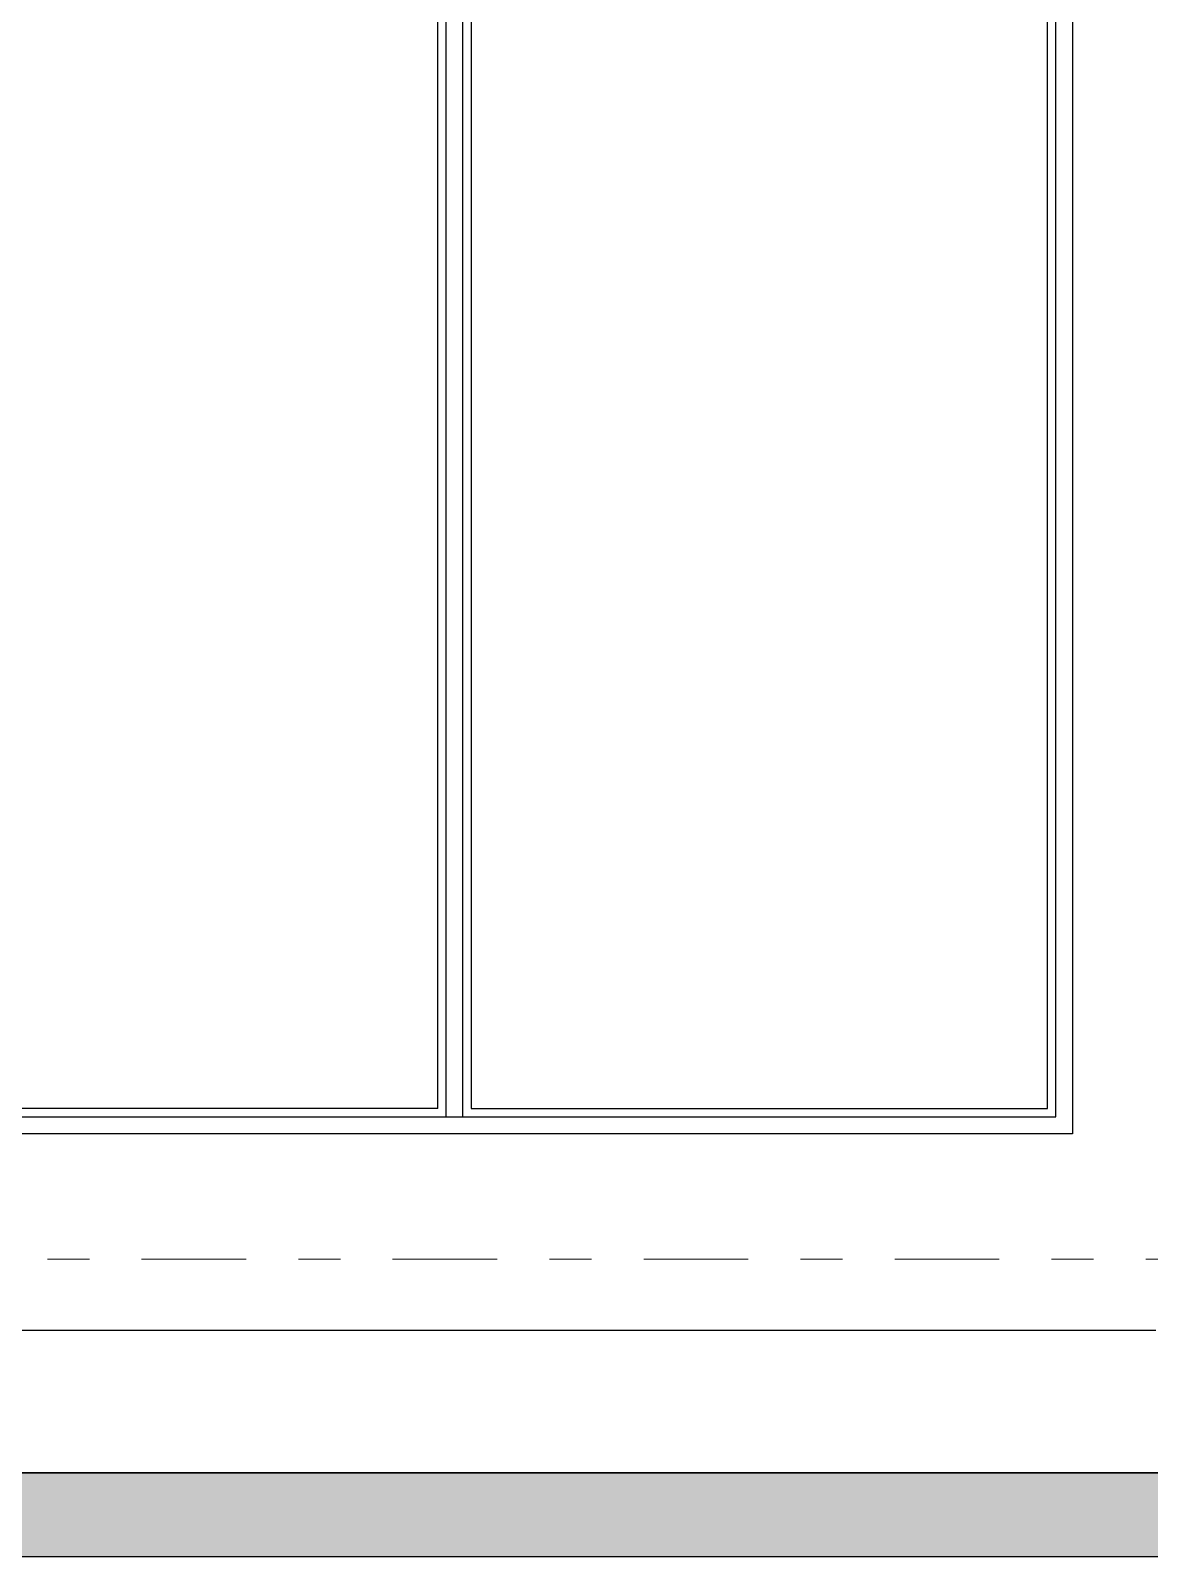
# Model space of a CAD drawing. Header units: metres. Extents: x 294 to 1101, y -498 to -355.
# Drawn here: x 496.761 to 499.435, y -490.095 to -486.45 of the extents above; entities that cross this region are included whole.
import ezdxf

# ---------------------------------------------------------------- set-up
doc = ezdxf.new("R2010")
doc.units = ezdxf.units.M
doc.linetypes.add('DASHDOT2', pattern=[0.5, 0.25, -0.125, 0, -0.125])
doc.layers.add('roof', color=16, linetype='DASHDOT2', lineweight=18)
doc.layers.add('wall', color=7, linetype='Continuous', lineweight=25)
doc.layers.add('win', color=206, linetype='Continuous')

msp = doc.modelspace()

# ---------------------------------------------------------------- hatches: boundary and pattern name
at = {"layer": 'wall'}
h = msp.add_hatch(color=256, dxfattribs=at)
h.dxf.hatch_style = 1
h.paths.add_polyline_path([(507.2021, -489.8949), (506.3764, -489.8949), (502.7764, -489.8949), (500.2844, -489.8949), (500.2356, -489.8949), (500.0517, -489.8949), (500.0217, -489.8949), (499.7487, -489.8949), (499.7476, -489.8949), (499.7465, -489.8949), (499.7454, -489.8949), (499.7443, -489.8949), (499.7432, -489.8949), (499.7422, -489.8949), (499.7412, -489.8949), (499.7402, -489.8949), (499.7392, -489.8949), (499.7383, -489.8949), (499.7375, -489.8949), (499.7366, -489.8949), (499.7358, -489.8949), (499.7351, -489.8949), (499.7344, -489.8949), (499.7338, -489.8949), (499.7333, -489.8949), (499.7327, -489.8949), (499.7323, -489.8949), (499.7319, -489.8949), (499.7316, -489.8949), (499.7314, -489.8949), (499.7312, -489.8949), (499.7311, -489.8949), (499.7311, -489.8949), (499.7298, -489.8949), (499.7266, -489.8949), (499.7238, -489.8949), (499.7213, -489.8949), (499.7192, -489.8949), (499.7173, -489.8949), (499.7159, -489.8949), (499.7148, -489.8949), (499.7141, -489.8949), (499.7137, -489.8949), (499.5162, -489.8949), (499.5151, -489.8949), (499.514, -489.8949), (499.5129, -489.8949), (499.5118, -489.8949), (499.5107, -489.8949), (499.5097, -489.8949), (499.5087, -489.8949), (499.5077, -489.8949), (499.5067, -489.8949), (499.5058, -489.8949), (499.505, -489.8949), (499.5041, -489.8949), (499.5033, -489.8949), (499.5026, -489.8949), (499.5019, -489.8949), (499.5013, -489.8949), (499.5008, -489.8949), (499.5003, -489.8949), (499.4998, -489.8949), (499.4994, -489.8949), (499.4991, -489.8949), (499.4989, -489.8949), (499.4987, -489.8949), (499.4986, -489.8949), (499.4986, -489.8949), (486.2948, -489.8949), (485.8611, -489.8949), (485.8611, -490.0949), (507.2021, -490.0949)])

# ---------------------------------------------------------------- linework, layer by layer
for p, q in [((499.2517, -486.0449), (499.2517, -489.0849)), ((499.2517, -489.0849), (493.4213, -489.0849)), ((499.4509, -489.5549), (493.2213, -489.5549)), ((486.2948, -489.8949), (504.4157, -489.8949)), ((486.2948, -489.8949), (504.4157, -489.8949)), ((501.526, -489.8949), (492.6027, -489.8949)), ((492.6027, -489.8949), (506.3764, -489.8949)), ((492.6027, -489.8949), (502.7764, -489.8949)), ((496.4362, -489.8949), (496.8053, -489.8949)), ((496.6141, -489.8949), (496.8409, -489.8949)), ((496.6581, -489.8949), (496.8176, -489.8949)), ((496.6619, -489.8949), (496.8233, -489.8949)), ((496.6695, -489.8949), (496.8348, -489.8949)), ((496.6901, -489.8949), (496.9248, -489.8949)), ((496.7054, -489.8949), (496.8084, -489.8949)), ((496.7474, -489.8949), (496.7821, -489.8949)), ((496.7512, -489.8949), (496.7676, -489.8949)), ((496.7528, -489.8949), (496.7766, -489.8949)), ((496.7676, -489.8949), (496.7827, -489.8949)), ((496.7766, -489.8949), (496.7987, -489.8949)), ((496.7821, -489.8949), (496.8149, -489.8949)), ((496.7827, -489.8949), (496.7963, -489.8949)), ((496.7963, -489.8949), (496.8053, -489.8949)), ((496.7987, -489.8949), (496.819, -489.8949)), ((496.8053, -489.8949), (496.8085, -489.8949)), ((496.8053, -489.8949), (498.7107, -489.8949)), ((496.8084, -489.8949), (496.9094, -489.8949)), ((496.8085, -489.8949), (496.8192, -489.8949)), ((496.8149, -489.8949), (496.8456, -489.8949)), ((496.8176, -489.8949), (496.9752, -489.8949)), ((496.819, -489.8949), (496.8374, -489.8949)), ((496.8192, -489.8949), (496.8283, -489.8949)), ((496.8233, -489.8949), (496.9828, -489.8949)), ((496.8283, -489.8949), (496.8358, -489.8949)), ((496.8348, -489.8949), (496.998, -489.8949)), ((496.8357, -489.8949), (496.8394, -489.8949)), ((496.8358, -489.8949), (496.8416, -489.8949)), ((496.8374, -489.8949), (496.8539, -489.8949)), ((496.8394, -489.8949), (496.8429, -489.8949)), ((496.8409, -489.8949), (496.8613, -489.8949)), ((496.8416, -489.8949), (496.8458, -489.8949)), ((496.8429, -489.8949), (496.8553, -489.8949)), ((496.8456, -489.8949), (496.8741, -489.8949)), ((496.8458, -489.8949), (496.8484, -489.8949)), ((496.8484, -489.8949), (496.8492, -489.8949)), ((496.8539, -489.8949), (496.8683, -489.8949)), ((496.8553, -489.8949), (496.8695, -489.8949)), ((496.8613, -489.8949), (496.8708, -489.8949)), ((496.8659, -489.8949), (496.8693, -489.8949)), ((496.8683, -489.8949), (496.8805, -489.8949)), ((496.8693, -489.8949), (496.8715, -489.8949)), ((496.8695, -489.8949), (496.8895, -489.8949)), ((496.8708, -489.8949), (496.8995, -489.8949)), ((496.8715, -489.8949), (496.8856, -489.8949)), ((496.8741, -489.8949), (496.9003, -489.8949)), ((496.8805, -489.8949), (496.8906, -489.8949)), ((496.8856, -489.8949), (496.8961, -489.8949)), ((496.8895, -489.8949), (496.9156, -489.8949)), ((496.8906, -489.8949), (496.8986, -489.8949)), ((496.8961, -489.8949), (496.9204, -489.8949)), ((496.8986, -489.8949), (496.9042, -489.8949)), ((496.8995, -489.8949), (496.9307, -489.8949)), ((496.9003, -489.8949), (496.924, -489.8949)), ((496.9042, -489.8949), (496.9076, -489.8949)), ((496.9076, -489.8949), (496.9088, -489.8949)), ((496.9094, -489.8949), (497.0081, -489.8949)), ((496.9156, -489.8949), (496.9435, -489.8949)), ((496.9204, -489.8949), (496.9396, -489.8949)), ((496.924, -489.8949), (496.9452, -489.8949)), ((496.9248, -489.8949), (497.1572, -489.8949)), ((496.926, -489.8949), (496.9416, -489.8949)), ((496.9307, -489.8949), (497.1828, -489.8949)), ((496.9396, -489.8949), (496.9752, -489.8949)), ((496.9416, -489.8949), (496.9787, -489.8949)), ((496.9435, -489.8949), (496.9808, -489.8949)), ((496.9452, -489.8949), (496.9637, -489.8949)), ((496.9637, -489.8949), (496.9795, -489.8949)), ((496.9752, -489.8949), (497.1302, -489.8949)), ((496.9752, -489.8949), (497.0017, -489.8949)), ((496.9787, -489.8949), (497.0372, -489.8949)), ((496.9795, -489.8949), (496.9926, -489.8949)), ((496.9808, -489.8949), (497.0199, -489.8949)), ((496.9828, -489.8949), (497.1396, -489.8949)), ((496.9926, -489.8949), (497.0028, -489.8949)), ((496.998, -489.8949), (497.1585, -489.8949)), ((497.0017, -489.8949), (497.0527, -489.8949)), ((497.0028, -489.8949), (497.0101, -489.8949)), ((497.0081, -489.8949), (497.1039, -489.8949)), ((497.0101, -489.8949), (497.0145, -489.8949)), ((497.0145, -489.8949), (497.016, -489.8949)), ((497.0199, -489.8949), (497.065, -489.8949)), ((497.0372, -489.8949), (497.1167, -489.8949)), ((497.0527, -489.8949), (497.0824, -489.8949)), ((497.065, -489.8949), (497.1396, -489.8949)), ((497.0824, -489.8949), (497.1525, -489.8949)), ((497.1039, -489.8949), (497.1966, -489.8949)), ((497.1167, -489.8949), (497.1525, -489.8949)), ((497.1167, -489.8949), (497.1815, -489.8949)), ((497.1167, -489.8949), (497.1808, -489.8949)), ((497.1302, -489.8949), (497.2819, -489.8949)), ((497.1332, -489.8949), (497.2332, -489.8949)), ((497.1396, -489.8949), (497.2931, -489.8949)), ((497.1396, -489.8949), (497.1701, -489.8949)), ((497.1525, -489.8949), (497.1701, -489.8949)), ((497.1525, -489.8949), (497.1556, -489.8949)), ((497.1556, -489.8949), (497.2253, -489.8949)), ((497.1572, -489.8949), (497.3863, -489.8949)), ((497.1585, -489.8949), (497.3156, -489.8949)), ((497.1701, -489.8949), (497.2109, -489.8949)), ((497.1701, -489.8949), (497.5184, -489.8949)), ((497.1808, -489.8949), (497.1815, -489.8949)), ((497.1815, -489.8949), (497.1822, -489.8949)), ((497.1815, -489.8949), (497.202, -489.8949)), ((497.1822, -489.8949), (497.202, -489.8949)), ((497.1828, -489.8949), (497.4626, -489.8949)), ((497.1966, -489.8949), (497.2856, -489.8949)), ((497.202, -489.8949), (497.2429, -489.8949)), ((497.202, -489.8949), (497.2416, -489.8949)), ((497.2109, -489.8949), (497.2786, -489.8949)), ((497.2253, -489.8949), (497.2913, -489.8949)), ((497.2332, -489.8949), (498.1856, -489.8949)), ((497.2416, -489.8949), (497.2429, -489.8949)), ((497.2429, -489.8949), (497.2661, -489.8949)), ((497.2429, -489.8949), (497.2443, -489.8949)), ((497.2443, -489.8949), (497.2661, -489.8949)), ((497.2661, -489.8949), (497.3007, -489.8949)), ((497.2661, -489.8949), (497.2989, -489.8949)), ((497.2739, -489.8949), (497.3164, -489.8949)), ((497.2786, -489.8949), (497.3383, -489.8949)), ((497.2819, -489.8949), (497.4298, -489.8949)), ((497.2856, -489.8949), (497.3647, -489.8949)), ((497.2913, -489.8949), (497.3164, -489.8949)), ((497.2931, -489.8949), (497.4427, -489.8949)), ((497.2989, -489.8949), (497.3007, -489.8949)), ((497.3007, -489.8949), (497.3239, -489.8949)), ((497.3007, -489.8949), (497.3026, -489.8949)), ((497.3026, -489.8949), (497.3239, -489.8949)), ((497.3156, -489.8949), (497.4687, -489.8949)), ((497.3164, -489.8949), (497.3383, -489.8949)), ((497.3164, -489.8949), (497.3531, -489.8949)), ((497.3239, -489.8949), (497.3546, -489.8949)), ((497.3239, -489.8949), (497.3524, -489.8949)), ((497.3383, -489.8949), (497.7753, -489.8949)), ((497.3383, -489.8949), (497.3425, -489.8949)), ((497.3425, -489.8949), (497.4022, -489.8949)), ((497.3524, -489.8949), (497.3546, -489.8949)), ((497.3531, -489.8949), (497.4107, -489.8949)), ((497.3546, -489.8949), (497.3768, -489.8949)), ((497.3546, -489.8949), (497.3569, -489.8949)), ((497.3569, -489.8949), (497.3768, -489.8949)), ((497.3647, -489.8949), (497.3707, -489.8949)), ((497.3707, -489.8949), (497.4514, -489.8949)), ((497.3768, -489.8949), (497.4044, -489.8949)), ((497.3768, -489.8949), (497.4019, -489.8949)), ((497.3863, -489.8949), (497.6113, -489.8949)), ((497.4019, -489.8949), (497.4044, -489.8949)), ((497.4022, -489.8949), (497.4577, -489.8949)), ((497.4044, -489.8949), (497.4252, -489.8949)), ((497.4044, -489.8949), (497.4071, -489.8949)), ((497.4047, -489.8949), (497.4048, -489.8949)), ((497.4047, -489.8949), (497.4048, -489.8949)), ((497.4048, -489.8949), (497.4049, -489.8949)), ((497.4048, -489.8949), (497.4049, -489.8949)), ((497.4049, -489.8949), (497.4051, -489.8949)), ((497.4049, -489.8949), (497.4051, -489.8949)), ((497.4051, -489.8949), (497.4054, -489.8949)), ((497.4051, -489.8949), (497.4054, -489.8949)), ((497.4054, -489.8949), (497.4057, -489.8949)), ((497.4054, -489.8949), (497.4057, -489.8949)), ((497.4057, -489.8949), (497.4061, -489.8949)), ((497.4057, -489.8949), (497.4061, -489.8949)), ((497.4061, -489.8949), (497.4066, -489.8949)), ((497.4061, -489.8949), (497.4066, -489.8949)), ((497.4066, -489.8949), (497.4071, -489.8949)), ((497.4066, -489.8949), (497.4071, -489.8949)), ((497.4071, -489.8949), (497.4077, -489.8949)), ((497.4071, -489.8949), (497.4077, -489.8949)), ((497.4071, -489.8949), (497.456, -489.8949)), ((497.4071, -489.8949), (497.4252, -489.8949)), ((497.4077, -489.8949), (497.4084, -489.8949)), ((497.4077, -489.8949), (497.4084, -489.8949)), ((497.4084, -489.8949), (497.4091, -489.8949)), ((497.4084, -489.8949), (497.4091, -489.8949)), ((497.4091, -489.8949), (497.4098, -489.8949)), ((497.4091, -489.8949), (497.4098, -489.8949)), ((497.4098, -489.8949), (497.4167, -489.8949)), ((497.4098, -489.8949), (497.4167, -489.8949)), ((497.4107, -489.8949), (497.456, -489.8949)), ((497.4217, -489.8949), (497.4217, -489.8949)), ((497.4217, -489.8949), (497.4219, -489.8949)), ((497.4217, -489.8949), (497.4217, -489.8949)), ((497.4217, -489.8949), (497.4219, -489.8949)), ((497.4219, -489.8949), (497.422, -489.8949)), ((497.4219, -489.8949), (497.422, -489.8949)), ((497.422, -489.8949), (497.4223, -489.8949)), ((497.422, -489.8949), (497.4223, -489.8949)), ((497.4223, -489.8949), (497.4227, -489.8949)), ((497.4223, -489.8949), (497.4227, -489.8949)), ((497.4227, -489.8949), (497.4231, -489.8949)), ((497.4227, -489.8949), (497.4231, -489.8949)), ((497.4231, -489.8949), (497.4235, -489.8949)), ((497.4231, -489.8949), (497.4235, -489.8949)), ((497.4235, -489.8949), (497.4241, -489.8949)), ((497.4235, -489.8949), (497.4241, -489.8949)), ((497.4239, -489.8949), (497.4252, -489.8949)), ((497.4239, -489.8949), (497.4252, -489.8949)), ((497.4241, -489.8949), (497.4247, -489.8949)), ((497.4241, -489.8949), (497.4247, -489.8949)), ((497.4247, -489.8949), (497.4253, -489.8949)), ((497.4247, -489.8949), (497.4253, -489.8949)), ((497.4252, -489.8949), (497.4263, -489.8949)), ((497.4252, -489.8949), (497.4263, -489.8949)), ((497.4252, -489.8949), (497.4499, -489.8949)), ((497.4252, -489.8949), (497.4472, -489.8949)), ((497.4253, -489.8949), (497.4261, -489.8949)), ((497.4253, -489.8949), (497.4261, -489.8949)), ((497.4261, -489.8949), (497.4268, -489.8949)), ((497.4261, -489.8949), (497.4268, -489.8949)), ((497.4263, -489.8949), (497.4272, -489.8949)), ((497.4263, -489.8949), (497.4272, -489.8949)), ((497.4268, -489.8949), (497.6463, -489.8949)), ((497.4268, -489.8949), (497.6463, -489.8949)), ((497.4272, -489.8949), (497.428, -489.8949)), ((497.4272, -489.8949), (497.428, -489.8949)), ((497.428, -489.8949), (497.4286, -489.8949)), ((497.428, -489.8949), (497.4286, -489.8949)), ((497.4285, -489.8949), (497.4478, -489.8949)), ((497.4285, -489.8949), (497.4478, -489.8949)), ((497.4286, -489.8949), (497.429, -489.8949)), ((497.4286, -489.8949), (497.429, -489.8949)), ((497.429, -489.8949), (497.4292, -489.8949)), ((497.429, -489.8949), (497.4292, -489.8949)), ((497.4292, -489.8949), (497.4293, -489.8949)), ((497.4292, -489.8949), (497.4293, -489.8949)), ((497.4298, -489.8949), (497.5731, -489.8949)), ((497.4427, -489.8949), (497.5878, -489.8949)), ((497.4472, -489.8949), (497.4499, -489.8949)), ((497.4478, -489.8949), (497.4518, -489.8949)), ((497.4478, -489.8949), (497.4518, -489.8949)), ((497.4499, -489.8949), (497.469, -489.8949)), ((497.4499, -489.8949), (497.4529, -489.8949)), ((497.4514, -489.8949), (497.5276, -489.8949)), ((497.4518, -489.8949), (497.4556, -489.8949)), ((497.4518, -489.8949), (497.4556, -489.8949)), ((497.4529, -489.8949), (497.469, -489.8949)), ((497.4556, -489.8949), (497.459, -489.8949)), ((497.4556, -489.8949), (497.459, -489.8949)), ((497.456, -489.8949), (497.4803, -489.8949)), ((497.456, -489.8949), (497.4636, -489.8949)), ((497.4577, -489.8949), (497.4803, -489.8949)), ((497.459, -489.8949), (497.4621, -489.8949)), ((497.459, -489.8949), (497.4621, -489.8949)), ((497.4621, -489.8949), (497.4649, -489.8949)), ((497.4621, -489.8949), (497.4649, -489.8949)), ((497.4636, -489.8949), (497.5117, -489.8949)), ((497.4649, -489.8949), (497.4672, -489.8949)), ((497.4649, -489.8949), (497.4672, -489.8949)), ((497.4672, -489.8949), (497.4692, -489.8949)), ((497.4672, -489.8949), (497.4692, -489.8949)), ((497.4687, -489.8949), (497.6172, -489.8949)), ((497.469, -489.8949), (497.491, -489.8949)), ((497.469, -489.8949), (497.4881, -489.8949)), ((497.4692, -489.8949), (497.4708, -489.8949)), ((497.4692, -489.8949), (497.4708, -489.8949)), ((497.4708, -489.8949), (497.472, -489.8949)), ((497.4708, -489.8949), (497.472, -489.8949)), ((497.472, -489.8949), (497.4728, -489.8949)), ((497.472, -489.8949), (497.4728, -489.8949)), ((497.4728, -489.8949), (497.4733, -489.8949)), ((497.4728, -489.8949), (497.4733, -489.8949)), ((497.4778, -489.8949), (497.5302, -489.8949)), ((497.4803, -489.8949), (497.9802, -489.8949)), ((497.4803, -489.8949), (497.5086, -489.8949)), ((497.4881, -489.8949), (497.491, -489.8949)), ((497.491, -489.8949), (497.5082, -489.8949)), ((497.491, -489.8949), (497.4941, -489.8949)), ((497.4941, -489.8949), (497.5082, -489.8949)), ((497.5074, -489.8949), (497.5075, -489.8949)), ((497.5075, -489.8949), (497.5077, -489.8949)), ((497.5077, -489.8949), (497.5079, -489.8949)), ((497.5079, -489.8949), (497.5084, -489.8949)), ((497.5082, -489.8949), (497.5274, -489.8949)), ((497.5082, -489.8949), (497.5246, -489.8949)), ((497.5084, -489.8949), (497.5089, -489.8949)), ((497.5086, -489.8949), (497.5547, -489.8949)), ((497.5089, -489.8949), (497.5095, -489.8949)), ((497.5095, -489.8949), (497.5102, -489.8949)), ((497.5102, -489.8949), (497.5111, -489.8949)), ((497.5111, -489.8949), (497.512, -489.8949)), ((497.5117, -489.8949), (497.5548, -489.8949)), ((497.512, -489.8949), (497.5131, -489.8949)), ((497.5129, -489.8949), (497.5664, -489.8949)), ((497.5131, -489.8949), (497.5142, -489.8949)), ((497.5142, -489.8949), (497.5154, -489.8949)), ((497.5154, -489.8949), (497.5167, -489.8949)), ((497.5167, -489.8949), (497.5181, -489.8949)), ((497.5181, -489.8949), (497.5196, -489.8949)), ((497.5184, -489.8949), (497.5347, -489.8949)), ((497.5196, -489.8949), (497.5211, -489.8949)), ((497.5211, -489.8949), (497.5227, -489.8949)), ((497.5227, -489.8949), (497.5243, -489.8949)), ((497.5243, -489.8949), (497.526, -489.8949)), ((497.5246, -489.8949), (497.5274, -489.8949)), ((497.526, -489.8949), (497.5277, -489.8949)), ((497.5274, -489.8949), (497.5425, -489.8949)), ((497.5274, -489.8949), (497.5306, -489.8949)), ((497.5276, -489.8949), (497.5987, -489.8949)), ((497.5277, -489.8949), (497.5294, -489.8949)), ((497.5294, -489.8949), (497.5312, -489.8949)), ((497.5302, -489.8949), (497.5564, -489.8949)), ((497.5306, -489.8949), (497.5425, -489.8949)), ((497.5312, -489.8949), (497.533, -489.8949)), ((497.533, -489.8949), (497.5347, -489.8949)), ((497.5347, -489.8949), (497.5365, -489.8949)), ((497.5347, -489.8949), (497.551, -489.8949)), ((497.5347, -489.8949), (497.5561, -489.8949)), ((497.5365, -489.8949), (497.5383, -489.8949)), ((497.5383, -489.8949), (497.5401, -489.8949)), ((497.5401, -489.8949), (497.5418, -489.8949)), ((497.5418, -489.8949), (497.5435, -489.8949)), ((497.5425, -489.8949), (497.5591, -489.8949)), ((497.5425, -489.8949), (497.5564, -489.8949)), ((497.5435, -489.8949), (497.5452, -489.8949)), ((497.5452, -489.8949), (497.5468, -489.8949)), ((497.5468, -489.8949), (497.5484, -489.8949)), ((497.5484, -489.8949), (497.5499, -489.8949)), ((497.5499, -489.8949), (497.551, -489.8949)), ((497.551, -489.8949), (497.5514, -489.8949)), ((497.551, -489.8949), (497.8441, -489.8949)), ((497.5514, -489.8949), (497.5528, -489.8949)), ((497.5528, -489.8949), (497.5541, -489.8949)), ((497.5541, -489.8949), (497.5553, -489.8949)), ((497.5547, -489.8949), (497.5938, -489.8949)), ((497.5548, -489.8949), (497.5664, -489.8949)), ((497.5553, -489.8949), (497.5564, -489.8949)), ((497.5561, -489.8949), (497.6332, -489.8949)), ((497.5564, -489.8949), (497.5575, -489.8949)), ((497.5564, -489.8949), (498.0891, -489.8949)), ((497.5564, -489.8949), (497.5591, -489.8949)), ((497.5575, -489.8949), (497.5584, -489.8949)), ((497.5584, -489.8949), (497.5592, -489.8949)), ((497.5591, -489.8949), (497.572, -489.8949)), ((497.5591, -489.8949), (497.5622, -489.8949)), ((497.5592, -489.8949), (497.56, -489.8949)), ((497.56, -489.8949), (497.5606, -489.8949)), ((497.5606, -489.8949), (497.5611, -489.8949)), ((497.5611, -489.8949), (497.5615, -489.8949)), ((497.5615, -489.8949), (497.5618, -489.8949)), ((497.5618, -489.8949), (497.562, -489.8949)), ((497.562, -489.8949), (497.5621, -489.8949)), ((497.5622, -489.8949), (497.572, -489.8949)), ((497.5648, -489.8949), (497.6205, -489.8949)), ((497.5664, -489.8949), (497.5938, -489.8949)), ((497.5664, -489.8949), (497.5927, -489.8949)), ((497.572, -489.8949), (497.5859, -489.8949)), ((497.572, -489.8949), (497.5834, -489.8949)), ((497.5731, -489.8949), (497.7114, -489.8949)), ((497.5834, -489.8949), (497.5859, -489.8949)), ((497.5859, -489.8949), (497.5965, -489.8949)), ((497.5859, -489.8949), (497.5887, -489.8949)), ((497.5878, -489.8949), (497.7278, -489.8949)), ((497.5887, -489.8949), (497.5965, -489.8949)), ((497.5887, -489.8949), (497.6457, -489.8949)), ((497.5927, -489.8949), (497.6253, -489.8949)), ((497.5938, -489.8949), (498.1422, -489.8949)), ((497.5938, -489.8949), (497.5958, -489.8949)), ((497.5958, -489.8949), (497.6318, -489.8949)), ((497.5965, -489.8949), (497.6076, -489.8949)), ((497.5965, -489.8949), (497.6055, -489.8949)), ((497.5987, -489.8949), (497.6646, -489.8949)), ((497.6055, -489.8949), (497.6076, -489.8949)), ((497.6076, -489.8949), (497.6159, -489.8949)), ((497.6076, -489.8949), (497.6101, -489.8949)), ((497.6101, -489.8949), (497.6159, -489.8949)), ((497.6113, -489.8949), (497.8311, -489.8949)), ((497.6159, -489.8949), (497.6243, -489.8949)), ((497.6159, -489.8949), (497.6226, -489.8949)), ((497.6172, -489.8949), (497.7604, -489.8949)), ((497.6204, -489.8949), (497.679, -489.8949)), ((497.6205, -489.8949), (497.6487, -489.8949)), ((497.6226, -489.8949), (497.6243, -489.8949)), ((497.6243, -489.8949), (497.6301, -489.8949)), ((497.6243, -489.8949), (497.6263, -489.8949)), ((497.6253, -489.8949), (497.6457, -489.8949)), ((497.6263, -489.8949), (497.6301, -489.8949)), ((497.6301, -489.8949), (497.6358, -489.8949)), ((497.6301, -489.8949), (497.6347, -489.8949)), ((497.6318, -489.8949), (497.6626, -489.8949)), ((497.6325, -489.8949), (497.6915, -489.8949)), ((497.6332, -489.8949), (497.7265, -489.8949)), ((497.6347, -489.8949), (497.6358, -489.8949)), ((497.6358, -489.8949), (497.6391, -489.8949)), ((497.6358, -489.8949), (497.6373, -489.8949)), ((497.6373, -489.8949), (497.6391, -489.8949)), ((497.6391, -489.8949), (497.642, -489.8949)), ((497.6391, -489.8949), (497.6417, -489.8949)), ((497.6417, -489.8949), (497.642, -489.8949)), ((497.642, -489.8949), (497.6429, -489.8949)), ((497.642, -489.8949), (497.6429, -489.8949)), ((497.6429, -489.8949), (497.6429, -489.8949)), ((497.6429, -489.8949), (497.6431, -489.8949)), ((497.6429, -489.8949), (497.6436, -489.8949)), ((497.6431, -489.8949), (497.7024, -489.8949)), ((497.6431, -489.8949), (497.6431, -489.8949)), ((497.6457, -489.8949), (497.6743, -489.8949)), ((497.6457, -489.8949), (497.6523, -489.8949)), ((497.6487, -489.8949), (498.2217, -489.8949)), ((497.6523, -489.8949), (497.6738, -489.8949)), ((497.6626, -489.8949), (497.6743, -489.8949)), ((497.6646, -489.8949), (497.7249, -489.8949)), ((497.6738, -489.8949), (497.6895, -489.8949)), ((497.6743, -489.8949), (497.688, -489.8949)), ((497.6743, -489.8949), (498.2587, -489.8949)), ((497.679, -489.8949), (497.7087, -489.8949)), ((497.688, -489.8949), (497.7078, -489.8949)), ((497.6895, -489.8949), (497.6915, -489.8949)), ((497.6915, -489.8949), (497.7216, -489.8949)), ((497.6915, -489.8949), (497.6994, -489.8949)), ((497.6953, -489.8949), (497.6954, -489.8949)), ((497.6953, -489.8949), (497.6954, -489.8949)), ((497.6954, -489.8949), (497.6955, -489.8949)), ((497.6954, -489.8949), (497.6955, -489.8949)), ((497.6955, -489.8949), (497.6958, -489.8949)), ((497.6955, -489.8949), (497.6958, -489.8949)), ((497.6958, -489.8949), (497.6962, -489.8949)), ((497.6958, -489.8949), (497.6962, -489.8949)), ((497.6962, -489.8949), (497.6968, -489.8949)), ((497.6962, -489.8949), (497.6968, -489.8949)), ((497.6968, -489.8949), (497.6974, -489.8949)), ((497.6968, -489.8949), (497.6974, -489.8949)), ((497.6974, -489.8949), (497.6982, -489.8949)), ((497.6974, -489.8949), (497.6982, -489.8949)), ((497.6982, -489.8949), (497.699, -489.8949)), ((497.6982, -489.8949), (497.699, -489.8949)), ((497.699, -489.8949), (497.7, -489.8949)), ((497.699, -489.8949), (497.7, -489.8949)), ((497.6994, -489.8949), (497.7035, -489.8949)), ((497.7, -489.8949), (497.7011, -489.8949)), ((497.7, -489.8949), (497.7011, -489.8949)), ((497.7011, -489.8949), (497.7022, -489.8949)), ((497.7011, -489.8949), (497.7022, -489.8949)), ((497.7022, -489.8949), (497.7035, -489.8949)), ((497.7022, -489.8949), (497.7035, -489.8949)), ((497.7024, -489.8949), (497.7324, -489.8949)), ((497.7035, -489.8949), (497.7049, -489.8949)), ((497.7035, -489.8949), (497.7049, -489.8949)), ((497.7049, -489.8949), (497.7063, -489.8949)), ((497.7049, -489.8949), (497.7063, -489.8949)), ((497.7063, -489.8949), (497.7456, -489.8949)), ((497.7063, -489.8949), (497.7456, -489.8949)), ((497.7078, -489.8949), (497.7216, -489.8949)), ((497.7085, -489.8949), (497.7894, -489.8949)), ((497.7085, -489.8949), (497.7894, -489.8949)), ((497.7087, -489.8949), (498.3075, -489.8949)), ((497.7114, -489.8949), (497.8441, -489.8949)), ((497.7216, -489.8949), (498.3258, -489.8949)), ((497.7216, -489.8949), (497.7221, -489.8949)), ((497.7221, -489.8949), (497.7307, -489.8949)), ((497.7249, -489.8949), (497.7795, -489.8949)), ((497.7265, -489.8949), (497.7753, -489.8949)), ((497.7278, -489.8949), (497.862, -489.8949)), ((497.7307, -489.8949), (497.7337, -489.8949)), ((497.7324, -489.8949), (498.0559, -489.8949)), ((497.7324, -489.8949), (498.0559, -489.8949)), ((497.7324, -489.8949), (498.3419, -489.8949)), ((497.7583, -489.8949), (497.9574, -489.8949)), ((497.7583, -489.8949), (497.9574, -489.8949)), ((497.7604, -489.8949), (497.8978, -489.8949)), ((497.7753, -489.8949), (498.1467, -489.8949)), ((497.7753, -489.8949), (497.8144, -489.8949)), ((497.7795, -489.8949), (497.828, -489.8949)), ((497.7994, -489.8949), (497.8001, -489.8949)), ((497.8001, -489.8949), (497.8021, -489.8949)), ((497.8021, -489.8949), (497.8053, -489.8949)), ((497.8053, -489.8949), (497.8097, -489.8949)), ((497.8097, -489.8949), (497.8153, -489.8949)), ((497.8143, -489.8949), (498.0508, -489.8949)), ((497.8143, -489.8949), (498.0508, -489.8949)), ((497.8144, -489.8949), (497.8965, -489.8949)), ((497.8153, -489.8949), (497.8221, -489.8949)), ((497.8221, -489.8949), (497.83, -489.8949)), ((497.828, -489.8949), (497.8707, -489.8949)), ((497.83, -489.8949), (497.839, -489.8949)), ((497.8311, -489.8949), (498.045, -489.8949)), ((497.839, -489.8949), (497.8491, -489.8949)), ((497.8441, -489.8949), (497.862, -489.8949)), ((497.8441, -489.8949), (497.9679, -489.8949)), ((497.8491, -489.8949), (497.8602, -489.8949)), ((497.8602, -489.8949), (497.8722, -489.8949)), ((497.862, -489.8949), (497.8978, -489.8949)), ((497.862, -489.8949), (497.9873, -489.8949)), ((497.8657, -489.8949), (497.8666, -489.8949)), ((497.8657, -489.8949), (497.8666, -489.8949)), ((497.8666, -489.8949), (497.8674, -489.8949)), ((497.8666, -489.8949), (497.8674, -489.8949)), ((497.8674, -489.8949), (497.8684, -489.8949)), ((497.8674, -489.8949), (497.8684, -489.8949)), ((497.8684, -489.8949), (497.8693, -489.8949)), ((497.8684, -489.8949), (497.8693, -489.8949)), ((497.8693, -489.8949), (497.8703, -489.8949)), ((497.8693, -489.8949), (497.8703, -489.8949)), ((497.8703, -489.8949), (497.8714, -489.8949)), ((497.8703, -489.8949), (497.8714, -489.8949)), ((497.8707, -489.8949), (497.9069, -489.8949)), ((497.8714, -489.8949), (497.8724, -489.8949)), ((497.8714, -489.8949), (497.8724, -489.8949)), ((497.8722, -489.8949), (497.8853, -489.8949)), ((497.8724, -489.8949), (497.8735, -489.8949)), ((497.8724, -489.8949), (497.8735, -489.8949)), ((497.8735, -489.8949), (497.8746, -489.8949)), ((497.8735, -489.8949), (497.8746, -489.8949)), ((497.8746, -489.8949), (497.8757, -489.8949)), ((497.8746, -489.8949), (497.8757, -489.8949)), ((497.8757, -489.8949), (497.8769, -489.8949)), ((497.8757, -489.8949), (497.8769, -489.8949)), ((497.8765, -489.8949), (498.113, -489.8949)), ((497.8765, -489.8949), (498.113, -489.8949)), ((497.8769, -489.8949), (497.878, -489.8949)), ((497.8769, -489.8949), (497.878, -489.8949)), ((497.878, -489.8949), (497.8791, -489.8949)), ((497.878, -489.8949), (497.8791, -489.8949)), ((497.8791, -489.8949), (497.8803, -489.8949)), ((497.8791, -489.8949), (497.8803, -489.8949)), ((497.8803, -489.8949), (497.8814, -489.8949)), ((497.8803, -489.8949), (497.8814, -489.8949)), ((497.8814, -489.8949), (497.8825, -489.8949)), ((497.8814, -489.8949), (497.8825, -489.8949)), ((497.8825, -489.8949), (497.8836, -489.8949)), ((497.8825, -489.8949), (497.8836, -489.8949)), ((497.8836, -489.8949), (497.8847, -489.8949)), ((497.8836, -489.8949), (497.8847, -489.8949)), ((497.8847, -489.8949), (497.8857, -489.8949)), ((497.8847, -489.8949), (497.8857, -489.8949)), ((497.8853, -489.8949), (497.8991, -489.8949)), ((497.8857, -489.8949), (497.8867, -489.8949)), ((497.8857, -489.8949), (497.8867, -489.8949)), ((497.8965, -489.8949), (497.9725, -489.8949)), ((497.8978, -489.8949), (498.0261, -489.8949)), ((497.8991, -489.8949), (497.9139, -489.8949)), ((497.9069, -489.8949), (497.9364, -489.8949)), ((497.9076, -489.8949), (498.1441, -489.8949)), ((497.9076, -489.8949), (498.1441, -489.8949)), ((497.9139, -489.8949), (497.9293, -489.8949)), ((497.9293, -489.8949), (497.9455, -489.8949)), ((497.9364, -489.8949), (498.079, -489.8949)), ((497.9364, -489.8949), (498.079, -489.8949)), ((497.945, -489.8949), (497.9458, -489.8949)), ((497.945, -489.8949), (497.9458, -489.8949)), ((497.9458, -489.8949), (497.9466, -489.8949)), ((497.9458, -489.8949), (497.9466, -489.8949)), ((497.9466, -489.8949), (497.9475, -489.8949)), ((497.9466, -489.8949), (497.9475, -489.8949)), ((497.9475, -489.8949), (497.9485, -489.8949)), ((497.9475, -489.8949), (497.9485, -489.8949)), ((497.9485, -489.8949), (497.9494, -489.8949)), ((497.9485, -489.8949), (497.9494, -489.8949)), ((497.9494, -489.8949), (497.9504, -489.8949)), ((497.9494, -489.8949), (497.9504, -489.8949)), ((497.9504, -489.8949), (497.9515, -489.8949)), ((497.9504, -489.8949), (497.9515, -489.8949)), ((497.9515, -489.8949), (497.9525, -489.8949)), ((497.9515, -489.8949), (497.9525, -489.8949)), ((497.9525, -489.8949), (497.9536, -489.8949)), ((497.9525, -489.8949), (497.9536, -489.8949)), ((497.9536, -489.8949), (497.9547, -489.8949)), ((497.9536, -489.8949), (497.9547, -489.8949)), ((497.9547, -489.8949), (497.9558, -489.8949)), ((497.9547, -489.8949), (497.9558, -489.8949)), ((497.9558, -489.8949), (497.9569, -489.8949)), ((497.9558, -489.8949), (497.9569, -489.8949)), ((497.9569, -489.8949), (497.958, -489.8949)), ((497.9569, -489.8949), (497.958, -489.8949)), ((497.958, -489.8949), (497.9591, -489.8949)), ((497.958, -489.8949), (497.9591, -489.8949)), ((497.9591, -489.8949), (497.9602, -489.8949)), ((497.9591, -489.8949), (497.9602, -489.8949)), ((497.9602, -489.8949), (497.9613, -489.8949)), ((497.9602, -489.8949), (497.9613, -489.8949)), ((497.9613, -489.8949), (497.9623, -489.8949)), ((497.9613, -489.8949), (497.9623, -489.8949)), ((497.9623, -489.8949), (497.9634, -489.8949)), ((497.9623, -489.8949), (497.9634, -489.8949)), ((497.9634, -489.8949), (497.9644, -489.8949)), ((497.9634, -489.8949), (497.9644, -489.8949)), ((497.9644, -489.8949), (497.9654, -489.8949)), ((497.9644, -489.8949), (497.9654, -489.8949)), ((497.9654, -489.8949), (497.9664, -489.8949)), ((497.9654, -489.8949), (497.9664, -489.8949)), ((497.9664, -489.8949), (497.9673, -489.8949)), ((497.9664, -489.8949), (497.9673, -489.8949)), ((497.9673, -489.8949), (497.9682, -489.8949)), ((497.9673, -489.8949), (497.9682, -489.8949)), ((497.9679, -489.8949), (498.0853, -489.8949)), ((497.9682, -489.8949), (497.9691, -489.8949)), ((497.9682, -489.8949), (497.9691, -489.8949)), ((497.9691, -489.8949), (497.9699, -489.8949)), ((497.9691, -489.8949), (497.9699, -489.8949)), ((497.9725, -489.8949), (497.9802, -489.8949)), ((497.9802, -489.8949), (498.4045, -489.8949)), ((497.9802, -489.8949), (498.042, -489.8949)), ((497.9862, -489.8949), (498.0065, -489.8949)), ((497.9873, -489.8949), (498.1061, -489.8949)), ((498.0065, -489.8949), (498.1064, -489.8949)), ((498.0229, -489.8949), (498.4005, -489.8949)), ((498.0229, -489.8949), (498.4005, -489.8949)), ((498.0261, -489.8949), (498.1477, -489.8949)), ((498.042, -489.8949), (498.1049, -489.8949)), ((498.045, -489.8949), (498.2521, -489.8949)), ((498.079, -489.8949), (499.679, -489.8949)), ((498.079, -489.8949), (499.679, -489.8949)), ((498.079, -489.8949), (499.679, -489.8949)), ((498.079, -489.8949), (499.679, -489.8949)), ((498.079, -489.8949), (499.679, -489.8949)), ((498.079, -489.8949), (499.679, -489.8949)), ((498.0853, -489.8949), (498.1467, -489.8949)), ((498.0864, -489.8949), (498.0879, -489.8949)), ((498.0864, -489.8949), (498.0879, -489.8949)), ((498.0879, -489.8949), (498.0895, -489.8949)), ((498.0879, -489.8949), (498.0895, -489.8949)), ((498.0891, -489.8949), (498.2202, -489.8949)), ((498.0891, -489.8949), (498.5414, -489.8949)), ((498.0895, -489.8949), (498.0912, -489.8949)), ((498.0895, -489.8949), (498.0912, -489.8949)), ((498.0912, -489.8949), (498.0929, -489.8949)), ((498.0912, -489.8949), (498.0929, -489.8949)), ((498.0929, -489.8949), (498.0947, -489.8949)), ((498.0929, -489.8949), (498.0947, -489.8949)), ((498.0947, -489.8949), (498.0965, -489.8949)), ((498.0947, -489.8949), (498.0965, -489.8949)), ((498.0965, -489.8949), (498.0984, -489.8949)), ((498.0965, -489.8949), (498.0984, -489.8949)), ((498.0972, -489.8949), (498.0973, -489.8949)), ((498.0973, -489.8949), (498.0974, -489.8949)), ((498.0974, -489.8949), (498.0976, -489.8949)), ((498.0976, -489.8949), (498.0978, -489.8949)), ((498.0978, -489.8949), (498.0981, -489.8949)), ((498.0981, -489.8949), (498.0985, -489.8949)), ((498.0984, -489.8949), (498.1002, -489.8949)), ((498.0984, -489.8949), (498.1002, -489.8949)), ((498.0985, -489.8949), (498.099, -489.8949)), ((498.099, -489.8949), (498.0995, -489.8949)), ((498.0993, -489.8949), (498.4297, -489.8949)), ((498.0993, -489.8949), (498.4297, -489.8949)), ((498.0995, -489.8949), (498.1001, -489.8949)), ((498.1001, -489.8949), (498.1008, -489.8949)), ((498.1002, -489.8949), (498.1022, -489.8949)), ((498.1002, -489.8949), (498.1022, -489.8949)), ((498.1008, -489.8949), (498.1015, -489.8949)), ((498.1015, -489.8949), (498.1023, -489.8949)), ((498.1022, -489.8949), (498.1041, -489.8949)), ((498.1022, -489.8949), (498.1041, -489.8949)), ((498.1023, -489.8949), (498.1031, -489.8949)), ((498.1031, -489.8949), (498.104, -489.8949)), ((498.104, -489.8949), (498.1049, -489.8949)), ((498.1041, -489.8949), (498.106, -489.8949)), ((498.1041, -489.8949), (498.106, -489.8949)), ((498.1049, -489.8949), (498.1058, -489.8949)), ((498.1049, -489.8949), (498.1422, -489.8949)), ((498.1058, -489.8949), (498.1068, -489.8949)), ((498.106, -489.8949), (498.108, -489.8949)), ((498.106, -489.8949), (498.108, -489.8949)), ((498.1061, -489.8949), (498.1682, -489.8949)), ((498.1068, -489.8949), (498.1079, -489.8949)), ((498.1079, -489.8949), (498.1089, -489.8949)), ((498.108, -489.8949), (498.1099, -489.8949)), ((498.108, -489.8949), (498.1099, -489.8949)), ((498.1089, -489.8949), (498.11, -489.8949)), ((498.1099, -489.8949), (498.1118, -489.8949)), ((498.1099, -489.8949), (498.1118, -489.8949)), ((498.11, -489.8949), (498.1126, -489.8949)), ((498.1118, -489.8949), (498.1137, -489.8949)), ((498.1118, -489.8949), (498.1137, -489.8949)), ((498.1126, -489.8949), (498.1152, -489.8949)), ((498.1137, -489.8949), (498.1155, -489.8949)), ((498.1137, -489.8949), (498.1155, -489.8949)), ((498.1152, -489.8949), (498.1178, -489.8949)), ((498.1155, -489.8949), (498.1174, -489.8949)), ((498.1155, -489.8949), (498.1174, -489.8949)), ((498.1174, -489.8949), (498.1192, -489.8949)), ((498.1174, -489.8949), (498.1192, -489.8949)), ((498.1178, -489.8949), (498.1202, -489.8949)), ((498.1192, -489.8949), (498.1209, -489.8949)), ((498.1192, -489.8949), (498.1209, -489.8949)), ((498.1202, -489.8949), (498.1225, -489.8949)), ((498.1209, -489.8949), (498.1226, -489.8949)), ((498.1209, -489.8949), (498.1226, -489.8949)), ((498.1225, -489.8949), (498.1248, -489.8949)), ((498.1226, -489.8949), (498.1242, -489.8949)), ((498.1226, -489.8949), (498.1242, -489.8949)), ((498.1232, -489.8949), (498.1626, -489.8949)), ((498.1232, -489.8949), (498.1626, -489.8949)), ((498.1242, -489.8949), (498.1257, -489.8949)), ((498.1242, -489.8949), (498.1257, -489.8949)), ((498.1248, -489.8949), (498.1269, -489.8949)), ((498.1257, -489.8949), (498.1272, -489.8949)), ((498.1257, -489.8949), (498.1272, -489.8949)), ((498.1269, -489.8949), (498.1289, -489.8949)), ((498.1272, -489.8949), (498.1285, -489.8949)), ((498.1272, -489.8949), (498.1285, -489.8949)), ((498.1285, -489.8949), (498.1298, -489.8949)), ((498.1285, -489.8949), (498.1298, -489.8949)), ((498.1289, -489.8949), (498.1308, -489.8949)), ((498.1308, -489.8949), (498.1326, -489.8949)), ((498.1326, -489.8949), (498.1342, -489.8949)), ((498.1342, -489.8949), (498.1356, -489.8949)), ((498.1356, -489.8949), (498.1369, -489.8949)), ((498.1369, -489.8949), (498.138, -489.8949)), ((498.138, -489.8949), (498.139, -489.8949)), ((498.139, -489.8949), (498.1398, -489.8949)), ((498.1398, -489.8949), (498.1404, -489.8949)), ((498.1404, -489.8949), (498.1409, -489.8949)), ((498.1409, -489.8949), (498.1411, -489.8949)), ((498.1411, -489.8949), (498.1412, -489.8949)), ((498.1412, -489.8949), (498.1413, -489.8949)), ((498.1413, -489.8949), (498.1414, -489.8949)), ((498.1414, -489.8949), (498.1416, -489.8949)), ((498.1416, -489.8949), (498.1418, -489.8949)), ((498.1418, -489.8949), (498.1421, -489.8949)), ((498.1421, -489.8949), (498.1425, -489.8949)), ((498.1422, -489.8949), (498.6083, -489.8949)), ((498.1422, -489.8949), (498.1609, -489.8949)), ((498.1425, -489.8949), (498.1429, -489.8949)), ((498.1429, -489.8949), (498.1434, -489.8949)), ((498.1434, -489.8949), (498.144, -489.8949)), ((498.144, -489.8949), (498.1446, -489.8949)), ((498.1446, -489.8949), (498.1453, -489.8949)), ((498.1453, -489.8949), (498.146, -489.8949)), ((498.146, -489.8949), (498.1468, -489.8949)), ((498.1467, -489.8949), (498.1682, -489.8949)), ((498.1467, -489.8949), (498.1959, -489.8949)), ((498.1468, -489.8949), (498.1476, -489.8949)), ((498.1476, -489.8949), (498.1485, -489.8949)), ((498.1477, -489.8949), (498.2113, -489.8949)), ((498.1485, -489.8949), (498.1494, -489.8949)), ((498.1494, -489.8949), (498.1504, -489.8949)), ((498.1504, -489.8949), (498.1513, -489.8949)), ((498.1513, -489.8949), (498.1524, -489.8949)), ((498.1524, -489.8949), (498.1534, -489.8949)), ((498.1534, -489.8949), (498.1545, -489.8949)), ((498.1545, -489.8949), (498.1555, -489.8949)), ((498.1555, -489.8949), (498.1566, -489.8949)), ((498.1566, -489.8949), (498.1577, -489.8949)), ((498.1577, -489.8949), (498.1588, -489.8949)), ((498.1609, -489.8949), (498.2097, -489.8949)), ((498.1626, -489.8949), (498.1641, -489.8949)), ((498.1626, -489.8949), (498.1641, -489.8949)), ((498.1641, -489.8949), (498.1657, -489.8949)), ((498.1641, -489.8949), (498.1657, -489.8949)), ((498.1657, -489.8949), (498.1673, -489.8949)), ((498.1657, -489.8949), (498.1673, -489.8949)), ((498.1673, -489.8949), (498.1691, -489.8949)), ((498.1673, -489.8949), (498.1691, -489.8949)), ((498.1682, -489.8949), (498.2113, -489.8949)), ((498.1682, -489.8949), (498.218, -489.8949)), ((498.1691, -489.8949), (498.1708, -489.8949)), ((498.1691, -489.8949), (498.1708, -489.8949)), ((498.1708, -489.8949), (498.1726, -489.8949)), ((498.1708, -489.8949), (498.1726, -489.8949)), ((498.1726, -489.8949), (498.1745, -489.8949)), ((498.1726, -489.8949), (498.1745, -489.8949)), ((498.1745, -489.8949), (498.1764, -489.8949)), ((498.1745, -489.8949), (498.1764, -489.8949)), ((498.1764, -489.8949), (498.1783, -489.8949)), ((498.1764, -489.8949), (498.1783, -489.8949)), ((498.1783, -489.8949), (498.1802, -489.8949)), ((498.1783, -489.8949), (498.1802, -489.8949)), ((498.1802, -489.8949), (498.1821, -489.8949)), ((498.1802, -489.8949), (498.1821, -489.8949)), ((498.1821, -489.8949), (498.1841, -489.8949)), ((498.1821, -489.8949), (498.1841, -489.8949)), ((498.1841, -489.8949), (498.186, -489.8949)), ((498.1841, -489.8949), (498.186, -489.8949)), ((498.186, -489.8949), (498.1879, -489.8949)), ((498.186, -489.8949), (498.1879, -489.8949)), ((498.1879, -489.8949), (498.1898, -489.8949)), ((498.1879, -489.8949), (498.1898, -489.8949)), ((498.1898, -489.8949), (498.1917, -489.8949)), ((498.1898, -489.8949), (498.1917, -489.8949)), ((498.1906, -489.8949), (498.3184, -489.8949)), ((498.1917, -489.8949), (498.1935, -489.8949)), ((498.1917, -489.8949), (498.1935, -489.8949)), ((498.1935, -489.8949), (498.1953, -489.8949)), ((498.1935, -489.8949), (498.1953, -489.8949)), ((498.1953, -489.8949), (498.197, -489.8949)), ((498.1953, -489.8949), (498.197, -489.8949)), ((498.1959, -489.8949), (498.2992, -489.8949)), ((498.197, -489.8949), (498.1987, -489.8949)), ((498.197, -489.8949), (498.1987, -489.8949)), ((498.1987, -489.8949), (498.2003, -489.8949)), ((498.1987, -489.8949), (498.2003, -489.8949)), ((498.2003, -489.8949), (498.2018, -489.8949)), ((498.2003, -489.8949), (498.2018, -489.8949)), ((498.2018, -489.8949), (498.2033, -489.8949)), ((498.2018, -489.8949), (498.2033, -489.8949)), ((498.2033, -489.8949), (498.2047, -489.8949)), ((498.2033, -489.8949), (498.2047, -489.8949)), ((498.2047, -489.8949), (498.206, -489.8949)), ((498.2047, -489.8949), (498.206, -489.8949)), ((498.206, -489.8949), (498.5624, -489.8949)), ((498.206, -489.8949), (498.5624, -489.8949)), ((498.2097, -489.8949), (498.2511, -489.8949)), ((498.2113, -489.8949), (498.2622, -489.8949)), ((498.2113, -489.8949), (498.2122, -489.8949)), ((498.218, -489.8949), (498.3225, -489.8949)), ((498.2202, -489.8949), (498.2241, -489.8949)), ((498.2217, -489.8949), (498.7082, -489.8949)), ((498.2511, -489.8949), (498.2587, -489.8949)), ((498.2521, -489.8949), (498.4516, -489.8949)), ((498.2587, -489.8949), (498.7548, -489.8949)), ((498.2587, -489.8949), (498.2851, -489.8949)), ((498.2622, -489.8949), (498.3691, -489.8949)), ((498.2851, -489.8949), (498.3114, -489.8949)), ((498.2992, -489.8949), (498.3947, -489.8949)), ((498.3075, -489.8949), (498.8162, -489.8949)), ((498.3114, -489.8949), (498.3258, -489.8949)), ((498.3184, -489.8949), (498.441, -489.8949)), ((498.3225, -489.8949), (498.4192, -489.8949)), ((498.3258, -489.8949), (498.8392, -489.8949)), ((498.3258, -489.8949), (498.3299, -489.8949)), ((498.327, -489.8949), (498.3333, -489.8949)), ((498.327, -489.8949), (498.3333, -489.8949)), ((498.3299, -489.8949), (498.3407, -489.8949)), ((498.3333, -489.8949), (498.3355, -489.8949)), ((498.3333, -489.8949), (498.3355, -489.8949)), ((498.3355, -489.8949), (498.3377, -489.8949)), ((498.3355, -489.8949), (498.3377, -489.8949)), ((498.3377, -489.8949), (498.3396, -489.8949)), ((498.3377, -489.8949), (498.3396, -489.8949)), ((498.3396, -489.8949), (498.3414, -489.8949)), ((498.3396, -489.8949), (498.3414, -489.8949)), ((498.3407, -489.8949), (498.3436, -489.8949)), ((498.3414, -489.8949), (498.343, -489.8949)), ((498.3414, -489.8949), (498.343, -489.8949)), ((498.3419, -489.8949), (498.8595, -489.8949)), ((498.343, -489.8949), (498.3444, -489.8949)), ((498.343, -489.8949), (498.3444, -489.8949)), ((498.3444, -489.8949), (498.3456, -489.8949)), ((498.3444, -489.8949), (498.3456, -489.8949)), ((498.3456, -489.8949), (498.3466, -489.8949)), ((498.3456, -489.8949), (498.3466, -489.8949)), ((498.3466, -489.8949), (498.3475, -489.8949)), ((498.3466, -489.8949), (498.3475, -489.8949)), ((498.3475, -489.8949), (498.3481, -489.8949)), ((498.3475, -489.8949), (498.3481, -489.8949)), ((498.3481, -489.8949), (498.3485, -489.8949)), ((498.3481, -489.8949), (498.3485, -489.8949)), ((498.3485, -489.8949), (498.3487, -489.8949)), ((498.3485, -489.8949), (498.3487, -489.8949)), ((498.3691, -489.8949), (498.4681, -489.8949)), ((498.3947, -489.8949), (498.4045, -489.8949)), ((498.4045, -489.8949), (498.429, -489.8949)), ((498.4045, -489.8949), (498.4822, -489.8949)), ((498.4192, -489.8949), (498.429, -489.8949)), ((498.429, -489.8949), (498.4782, -489.8949)), ((498.429, -489.8949), (498.5077, -489.8949)), ((498.4335, -489.8949), (498.4347, -489.8949)), ((498.4335, -489.8949), (498.4347, -489.8949)), ((498.4347, -489.8949), (498.4358, -489.8949)), ((498.4347, -489.8949), (498.4358, -489.8949)), ((498.4358, -489.8949), (498.4368, -489.8949)), ((498.4358, -489.8949), (498.4368, -489.8949)), ((498.4368, -489.8949), (498.4377, -489.8949)), ((498.4368, -489.8949), (498.4377, -489.8949)), ((498.4377, -489.8949), (498.4385, -489.8949)), ((498.4377, -489.8949), (498.4385, -489.8949)), ((498.4385, -489.8949), (498.4391, -489.8949)), ((498.4385, -489.8949), (498.4391, -489.8949)), ((498.4391, -489.8949), (498.4397, -489.8949)), ((498.4391, -489.8949), (498.4397, -489.8949)), ((498.4397, -489.8949), (498.4401, -489.8949)), ((498.4397, -489.8949), (498.4401, -489.8949)), ((498.4401, -489.8949), (498.4404, -489.8949)), ((498.4401, -489.8949), (498.4404, -489.8949)), ((498.4404, -489.8949), (498.4406, -489.8949)), ((498.4404, -489.8949), (498.4406, -489.8949)), ((498.4406, -489.8949), (498.4407, -489.8949)), ((498.4406, -489.8949), (498.4407, -489.8949)), ((498.441, -489.8949), (498.558, -489.8949)), ((498.4516, -489.8949), (498.6426, -489.8949)), ((498.4681, -489.8949), (498.4782, -489.8949)), ((498.4782, -489.8949), (498.4786, -489.8949)), ((498.4782, -489.8949), (498.5587, -489.8949)), ((498.4822, -489.8949), (498.5613, -489.8949)), ((498.5077, -489.8949), (498.5878, -489.8949)), ((498.5414, -489.8949), (498.5676, -489.8949)), ((498.558, -489.8949), (498.6691, -489.8949)), ((498.5587, -489.8949), (498.6406, -489.8949)), ((498.5613, -489.8949), (498.6083, -489.8949)), ((498.5624, -489.8949), (498.5636, -489.8949)), ((498.5624, -489.8949), (498.5636, -489.8949)), ((498.5636, -489.8949), (498.5647, -489.8949)), ((498.5636, -489.8949), (498.5647, -489.8949)), ((498.5647, -489.8949), (498.5657, -489.8949)), ((498.5647, -489.8949), (498.5657, -489.8949)), ((498.5657, -489.8949), (498.5666, -489.8949)), ((498.5657, -489.8949), (498.5666, -489.8949)), ((498.5666, -489.8949), (498.5674, -489.8949)), ((498.5666, -489.8949), (498.5674, -489.8949)), ((498.5674, -489.8949), (498.5681, -489.8949)), ((498.5674, -489.8949), (498.5681, -489.8949)), ((498.5676, -489.8949), (498.62, -489.8949)), ((498.5681, -489.8949), (498.5686, -489.8949)), ((498.5681, -489.8949), (498.5686, -489.8949)), ((498.5686, -489.8949), (498.5691, -489.8949)), ((498.5686, -489.8949), (498.5691, -489.8949)), ((498.5691, -489.8949), (498.5694, -489.8949)), ((498.5691, -489.8949), (498.5694, -489.8949)), ((498.5694, -489.8949), (498.5696, -489.8949)), ((498.5694, -489.8949), (498.5696, -489.8949)), ((498.5696, -489.8949), (498.5696, -489.8949)), ((498.5696, -489.8949), (498.5696, -489.8949)), ((498.5878, -489.8949), (498.6353, -489.8949)), ((498.6083, -489.8949), (498.6353, -489.8949)), ((498.6083, -489.8949), (498.6317, -489.8949)), ((498.62, -489.8949), (499.2517, -489.8949)), ((498.6317, -489.8949), (498.6931, -489.8949)), ((498.6353, -489.8949), (498.659, -489.8949)), ((498.6353, -489.8949), (498.6892, -489.8949)), ((498.6406, -489.8949), (498.6892, -489.8949)), ((498.6426, -489.8949), (498.7107, -489.8949)), ((498.659, -489.8949), (498.7211, -489.8949)), ((498.6691, -489.8949), (498.798, -489.8949)), ((498.6691, -489.8949), (498.6825, -489.8949)), ((498.6728, -489.8949), (498.6761, -489.8949)), ((498.6761, -489.8949), (498.6794, -489.8949)), ((498.6794, -489.8949), (498.6827, -489.8949)), ((498.6825, -489.8949), (498.6967, -489.8949)), ((498.6827, -489.8949), (498.6859, -489.8949)), ((498.6859, -489.8949), (498.6891, -489.8949)), ((498.6891, -489.8949), (498.6922, -489.8949)), ((498.6892, -489.8949), (498.6903, -489.8949)), ((498.6892, -489.8949), (498.7135, -489.8949)), ((498.6922, -489.8949), (498.6953, -489.8949)), ((498.6931, -489.8949), (498.7453, -489.8949)), ((498.6953, -489.8949), (498.6982, -489.8949)), ((498.6967, -489.8949), (498.7118, -489.8949)), ((498.6982, -489.8949), (498.7011, -489.8949)), ((498.7011, -489.8949), (498.7038, -489.8949)), ((498.7038, -489.8949), (498.7064, -489.8949)), ((498.7064, -489.8949), (498.7089, -489.8949)), ((498.7082, -489.8949), (498.7364, -489.8949)), ((498.7089, -489.8949), (498.7113, -489.8949)), ((498.7107, -489.8949), (498.7118, -489.8949)), ((498.7107, -489.8949), (498.8245, -489.8949)), ((498.7113, -489.8949), (498.7135, -489.8949)), ((498.7118, -489.8949), (498.7276, -489.8949)), ((498.7135, -489.8949), (498.7155, -489.8949)), ((498.7135, -489.8949), (498.7771, -489.8949)), ((498.7155, -489.8949), (498.7174, -489.8949)), ((498.7174, -489.8949), (498.719, -489.8949)), ((498.719, -489.8949), (498.7206, -489.8949)), ((498.7206, -489.8949), (498.7219, -489.8949)), ((498.7211, -489.8949), (498.7739, -489.8949)), ((498.7219, -489.8949), (498.723, -489.8949)), ((498.723, -489.8949), (498.7239, -489.8949)), ((498.7239, -489.8949), (498.7246, -489.8949)), ((498.7246, -489.8949), (498.7252, -489.8949)), ((498.7252, -489.8949), (498.7255, -489.8949)), ((498.7255, -489.8949), (498.7256, -489.8949)), ((498.7276, -489.8949), (498.7441, -489.8949)), ((498.7364, -489.8949), (498.7927, -489.8949)), ((498.7441, -489.8949), (498.7613, -489.8949)), ((498.7453, -489.8949), (498.7548, -489.8949)), ((498.7548, -489.8949), (498.7835, -489.8949)), ((498.7548, -489.8949), (498.788, -489.8949)), ((498.7613, -489.8949), (498.7789, -489.8949)), ((498.7739, -489.8949), (498.7835, -489.8949)), ((498.7771, -489.8949), (498.8311, -489.8949)), ((498.7789, -489.8949), (498.7971, -489.8949)), ((498.7835, -489.8949), (498.8171, -489.8949)), ((498.7835, -489.8949), (498.8409, -489.8949)), ((498.788, -489.8949), (498.8211, -489.8949)), ((498.7927, -489.8949), (498.7939, -489.8949)), ((498.7971, -489.8949), (498.8156, -489.8949)), ((498.798, -489.8949), (498.9169, -489.8949)), ((498.8156, -489.8949), (498.8344, -489.8949)), ((498.8162, -489.8949), (498.8457, -489.8949)), ((498.8171, -489.8949), (498.8506, -489.8949)), ((498.8211, -489.8949), (498.8392, -489.8949)), ((498.8245, -489.8949), (498.9964, -489.8949)), ((498.8311, -489.8949), (498.8409, -489.8949)), ((498.8344, -489.8949), (498.8535, -489.8949)), ((498.8392, -489.8949), (498.869, -489.8949)), ((498.8392, -489.8949), (498.8444, -489.8949)), ((498.8409, -489.8949), (498.8418, -489.8949)), ((498.8409, -489.8949), (498.8753, -489.8949)), ((498.8444, -489.8949), (498.858, -489.8949)), ((498.8457, -489.8949), (498.9046, -489.8949)), ((498.8506, -489.8949), (498.869, -489.8949)), ((498.8535, -489.8949), (498.8728, -489.8949)), ((498.858, -489.8949), (498.8616, -489.8949)), ((498.8595, -489.8949), (498.8895, -489.8949)), ((498.869, -489.8949), (498.8742, -489.8949)), ((498.869, -489.8949), (498.9284, -489.8949)), ((498.8728, -489.8949), (498.8921, -489.8949)), ((498.8742, -489.8949), (498.8879, -489.8949)), ((498.8753, -489.8949), (498.9096, -489.8949)), ((498.8879, -489.8949), (498.8916, -489.8949)), ((498.8895, -489.8949), (498.9495, -489.8949)), ((498.8921, -489.8949), (499.379, -489.8949)), ((498.9046, -489.8949), (498.9051, -489.8949)), ((498.9096, -489.8949), (498.9284, -489.8949)), ((498.9169, -489.8949), (499.0254, -489.8949)), ((498.9284, -489.8949), (498.9338, -489.8949)), ((498.9284, -489.8949), (498.9293, -489.8949)), ((498.9338, -489.8949), (498.9478, -489.8949)), ((498.9478, -489.8949), (498.9516, -489.8949)), ((498.9495, -489.8949), (498.9506, -489.8949)), ((498.9964, -489.8949), (499.1578, -489.8949)), ((499.0254, -489.8949), (499.1229, -489.8949)), ((499.1229, -489.8949), (499.2092, -489.8949)), ((499.1578, -489.8949), (499.4588, -489.8949)), ((499.1578, -489.8949), (499.3042, -489.8949)), ((499.2092, -489.8949), (499.2837, -489.8949)), ((499.2517, -489.8949), (499.492, -489.8949)), ((499.2837, -489.8949), (499.3464, -489.8949)), ((499.3042, -489.8949), (499.4394, -489.8949)), ((499.3464, -489.8949), (499.3968, -489.8949)), ((499.3968, -489.8949), (499.4347, -489.8949)), ((499.4347, -489.8949), (499.4601, -489.8949)), ((485.8611, -490.0949), (507.2021, -490.0949))]:
    msp.add_line(p, q)
at = {"layer": 'roof'}
msp.add_line((503.8764, -489.3849), (488.7948, -489.3849), dxfattribs=at)
at = {"layer": 'win'}
for p, q in [((497.7541, -489.0449), (497.7541, -482.8449)), ((497.7941, -489.0449), (497.7941, -482.8449)), ((499.2117, -489.0449), (499.2117, -482.8449)), ((497.7341, -489.0249), (497.7341, -482.8649)), ((497.8141, -482.8649), (497.8141, -489.0249)), ((499.1917, -489.0249), (499.1917, -482.8649)), ((497.7341, -489.0249), (496.3565, -489.0249)), ((496.3565, -489.0449), (497.7541, -489.0449)), ((497.7541, -489.0449), (497.7941, -489.0449)), ((497.7941, -489.0449), (499.2117, -489.0449)), ((497.8141, -489.0249), (499.1917, -489.0249))]:
    msp.add_line(p, q, dxfattribs=at)

doc.saveas('drawing.dxf')
